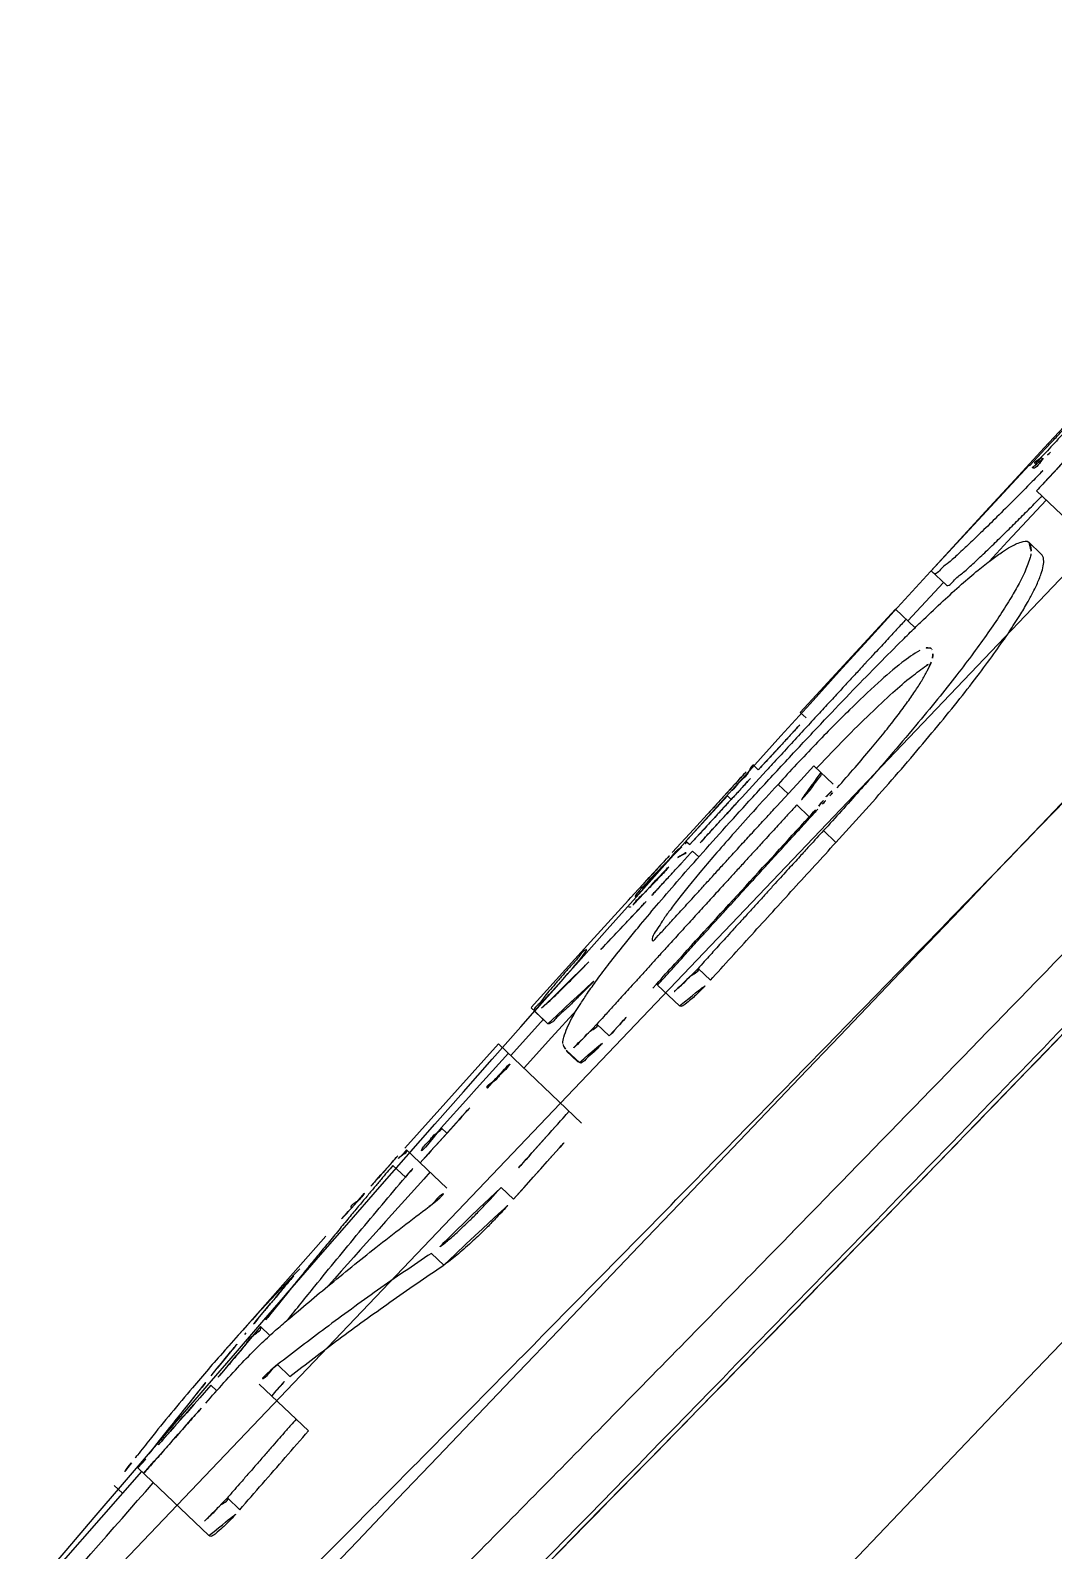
# Model space of a CAD drawing. Header units: millimetres. Extents: x 1145859089 to 1147511753, y -1047484727 to -1047247487.
# Drawn here: x 1146991936 to 1146991949.73, y -1047436506.86 to -1047436486.46 of the extents above; entities that cross this region are included whole.
import ezdxf
from ezdxf.xclip import XClip

# ---------------------------------------------------------------- set-up
doc = ezdxf.new("R2010")
doc.units = ezdxf.units.MM
doc.header["$LTSCALE"] = 100
doc.header["$MEASUREMENT"] = 0
doc.header["$XCLIPFRAME"] = 2
doc.layers.get('0').update_dxf_attribs({"linetype": 'CONTINUOUS'})
doc.layers.add('XREF', color=135, linetype='CONTINUOUS')
doc.layers.add('단지배치도$0$W240910', color=135, linetype='CONTINUOUS')

# ---------------------------------------------------------------- blocks, each defined once
blk = doc.blocks.new('단지배치도$0$zw$9902')
at = {"layer": '단지배치도$0$W240910', "linetype": 'ByBlock', "ltscale": 20}
for p, q in [((62174.21, -65162.678), (62288.069, -65043.262)), ((62210.245, -65122.933), (62210.339, -65122.833)), ((62210.362, -65122.913), (62210.336, -65122.889)), ((62210.18, -65122.99), (62208.861, -65124.409)), ((62210.18, -65122.99), (62210.187, -65122.996)), ((62210.187, -65122.996), (62210.245, -65122.933)), ((62210.017, -65123.879), (62210.408, -65123.46)), ((62211.106, -65124.126), (62210.277, -65123.335)), ((62209.889, -65124.017), (62210.017, -65123.879)), ((62209.64, -65124.284), (62209.889, -65124.017)), ((62210.341, -65124.185), (62210.173, -65124.025)), ((62210.341, -65124.185), (62210.339, -65124.183)), ((62209.062, -65124.6), (62208.861, -65124.409)), ((62209.027, -65124.568), (62208.55, -65125.083)), ((62208.384, -65124.924), (62207.106, -65126.309)), ((62208.384, -65124.924), (62208.646, -65125.174)), ((62208.866, -65125.457), (62208.852, -65125.447)), ((62207.185, -65126.384), (62207.106, -65126.309)), ((62206.648, -65127.095), (62206.326, -65127.446)), ((62206.469, -65127.01), (62206.543, -65127.081)), ((62207.112, -65127.217), (62207.288, -65127.026)), ((62207.288, -65127.026), (62207.548, -65127.274)), ((62207.323, -65127.06), (62207.345, -65127.037)), ((62206.792, -65127.566), (62207.112, -65127.217)), ((62206.942, -65127.403), (62206.808, -65127.275)), ((62206.128, -65127.428), (62205.74, -65127.852)), ((62206.128, -65127.428), (62206.18, -65127.477)), ((62207.06, -65127.551), (62207.226, -65127.71)), ((62205.718, -65127.831), (62205.856, -65127.679)), ((62205.388, -65128.191), (62205.623, -65127.934)), ((62205.74, -65127.852), (62205.572, -65128.036)), ((62205.623, -65127.934), (62205.718, -65127.831)), ((62207.418, -65127.896), (62207.585, -65128.054)), ((62205.635, -65128.199), (62205.514, -65128.331)), ((62205.572, -65128.036), (62205.623, -65128.084)), ((62205.623, -65128.084), (62205.66, -65128.043)), ((62205.66, -65128.171), (62205.635, -65128.199)), ((62205.66, -65128.171), (62205.744, -65128.25)), ((62204.799, -65128.831), (62204.832, -65128.795)), ((62204.832, -65128.795), (62204.937, -65128.681)), ((62204.799, -65128.831), (62204.291, -65129.39)), ((62204.795, -65128.836), (62204.796, -65128.835)), ((62204.796, -65128.835), (62204.799, -65128.831)), ((62204.291, -65129.39), (62203.496, -65130.269)), ((62211.904, -65129.305), (62209.865, -65131.414)), ((62205.734, -65129.746), (62205.9, -65129.904)), ((62205.128, -65130.008), (62205.175, -65129.955)), ((62205.483, -65130.248), (62205.189, -65129.968)), ((62203.662, -65130.428), (62203.222, -65130.915)), ((62203.493, -65130.272), (62203.548, -65130.325)), ((62203.546, -65130.327), (62203.712, -65130.485)), ((62203.719, -65130.488), (62203.552, -65130.329)), ((62203.769, -65130.672), (62204.102, -65130.306)), ((62204.377, -65130.493), (62204.543, -65130.652)), ((62203.055, -65130.756), (62201.797, -65132.156)), ((62203.055, -65130.756), (62204.171, -65131.82)), ((62203.4, -65131.079), (62203.769, -65130.672)), ((62203.97, -65130.854), (62204.116, -65130.993)), ((62203.975, -65130.849), (62204.142, -65131.008)), ((62203.19, -65130.884), (62202.762, -65131.357)), ((62202.656, -65131.475), (62202.286, -65131.884)), ((62202.762, -65131.357), (62202.656, -65131.475)), ((62209.865, -65131.414), (62208.678, -65132.639)), ((62202.286, -65131.884), (62202.362, -65131.957)), ((62202.362, -65132.694), (62201.822, -65132.18)), ((62201.64, -65132.388), (62201.806, -65132.547)), ((62203.257, -65132.842), (62203.09, -65132.684)), ((62208.678, -65132.639), (62207.519, -65133.832)), ((62206.939, -65133.348), (62207.004, -65133.281)), ((62200.74, -65133.34), (62200.369, -65133.758)), ((62202.155, -65133.569), (62202.321, -65133.728)), ((62200.369, -65133.758), (62199.377, -65134.878)), ((62207.519, -65133.832), (62206.387, -65134.995)), ((62199.826, -65134.448), (62199.919, -65134.335)), ((62199.652, -65134.658), (62199.671, -65134.635)), ((62199.861, -65134.552), (62199.986, -65134.672)), ((62199.198, -65135.213), (62199.282, -65135.11)), ((62200.09, -65135.062), (62200.256, -65135.22)), ((62206.387, -65134.995), (62205.282, -65136.127)), ((62199.197, -65135.339), (62199.049, -65135.507)), ((62199.274, -65135.412), (62199.197, -65135.339)), ((62199.845, -65135.322), (62200.506, -65135.952)), ((62199.049, -65135.507), (62198.973, -65135.592)), ((62205.282, -65136.127), (62204.203, -65137.231)), ((62198.323, -65136.329), (62198.217, -65136.448)), ((62198.263, -65136.494), (62197.183, -65137.731)), ((62198.217, -65136.448), (62198.238, -65136.421)), ((62199.17, -65137.357), (62198.217, -65136.448)), ((62197.899, -65136.682), (62198.008, -65136.786)), ((62199.418, -65136.85), (62199.584, -65137.009)), ((62204.203, -65137.231), (62203.149, -65138.307))]:
    blk.add_line(p, q, dxfattribs=at)
at = {"layer": '단지배치도$0$W240910'}
for centre, radius, start, end in [((56819.18, -60798.975), 5399.427, 202.101618, 356.712088), ((57394.291, -57699.4), 11431.377, 251.6277496, 321.4181311)]:
    blk.add_arc(centre, radius, start, end, dxfattribs=at)
at = {"layer": '단지배치도$0$W240910', "linetype": 'ByBlock', "ltscale": 20}
for centre, radius, start, end in [((41791.48, -45638.696), 28226.861, 316.1617116, 316.5676775), ((41450.437, -45313.524), 28703.079, 316.1634055, 316.5659905), ((62161.832, -65075.63), 67.863, 315.57792, 315.76608), ((62186.071, -65108.13), 28.842, 317.9938, 318.2868), ((62181.879, -65104.338), 34.494, 317.484, 317.7344), ((62184.026, -65106.29), 31.593, 317.7346, 317.9956), ((61242.701, -64192.326), 1347.322, 315.702068, 315.914507), ((62630.64, -65517.994), 576.4, 138.022595, 138.226057), ((62229.556, -65158.998), 38.584, 137.5607, 138.3186), ((62228.722, -65160.803), 39.157, 136.3505, 138.5409), ((62264.538, -65188.116), 84.071, 140.32992, 140.49525), ((62218.156, -65151.887), 25.329, 141.9474, 142.2483), ((62216.988, -65150.986), 23.854, 142.2425, 143.1555)]:
    blk.add_arc(centre, radius, start, end, dxfattribs=at)
at = {"layer": '단지배치도$0$W240910', "linetype": 'ByBlock', "ltscale": 20, "extrusion": (0, 0, -1)}
blk.add_ellipse((62567.39, -65452.708), major_axis=(-485.991, -11.578), ratio=1, start_param=0.708795, end_param=0.862005, dxfattribs=at)
at = {"layer": '단지배치도$0$W240910', "linetype": 'ByBlock', "ltscale": 20}
for points, knots in [([(62253.408, -65084.256), (62253.346, -65084.34), (62253.187, -65084.548), (62252.918, -65084.892), (62252.586, -65085.307), (62252.201, -65085.779), (62251.747, -65086.327), (62251.205, -65086.97), (62250.563, -65087.723), (62249.812, -65088.595), (62248.94, -65089.594), (62247.936, -65090.735), (62246.783, -65092.033), (62245.463, -65093.508), (62243.958, -65095.178), (62242.245, -65097.065), (62240.3, -65099.193), (62238.097, -65101.59), (62235.602, -65104.287), (62232.778, -65107.323), (62229.586, -65110.735), (62225.956, -65114.592), (62221.901, -65118.873), (62217.645, -65123.337), (62213.544, -65127.611), (62209.843, -65131.443), (62206.574, -65134.809), (62203.667, -65137.784), (62201.082, -65140.415), (62198.784, -65142.739), (62196.744, -65144.79), (62194.934, -65146.598), (62193.331, -65148.188), (62191.915, -65149.583), (62190.668, -65150.802), (62189.572, -65151.864), (62188.61, -65152.787), (62187.771, -65153.584), (62187.046, -65154.266), (62186.425, -65154.841), (62185.896, -65155.325), (62185.44, -65155.734), (62185.039, -65156.088), (62184.7, -65156.38), (62184.492, -65156.555), (62184.405, -65156.627)], [0, 0, 0, 0, 0.313904, 0.785938, 1.309904, 1.908722, 2.610799, 3.446041, 4.432154, 5.579577, 6.898803, 8.409937, 10.137933, 12.10808, 14.347045, 16.883775, 19.753734, 22.995188, 26.650958, 30.776923, 35.433042, 40.668896, 46.665278, 53.123251, 59.172395, 64.435061, 69.106362, 73.246956, 76.916151, 80.169465, 83.05019, 85.596842, 87.844859, 89.823381, 91.559072, 93.077294, 94.402921, 95.55651, 96.548523, 97.389382, 98.09617, 98.698881, 99.226154, 99.701164, 100.041093, 100.041093, 100.041093, 100.041093]), ([(62238.123, -65101.472), (62236.448, -65103.289), (62232.632, -65107.404), (62226.475, -65113.966), (62219.653, -65121.157), (62212.794, -65128.314), (62206.53, -65134.78), (62202.598, -65138.792), (62200.859, -65140.554)], [0, 0, 0, 0, 7.412838, 16.836515, 26.99373, 37.150656, 46.573573, 54.002163, 54.002163, 54.002163, 54.002163]), ([(62198.089, -65140.261), (62198.588, -65139.764), (62199.7, -65138.655), (62201.466, -65136.881), (62203.439, -65134.887), (62205.556, -65132.734), (62207.832, -65130.406), (62210.281, -65127.886), (62212.873, -65125.203), (62215.511, -65122.456), (62217.268, -65120.618), (62218.129, -65119.715)], [0, 0, 0, 0, 2.111795, 4.709599, 7.510723, 10.528744, 13.767017, 17.276494, 21.071442, 24.958315, 28.701306, 28.701306, 28.701306, 28.701306]), ([(62210.339, -65122.833), (62210.35, -65122.821), (62210.397, -65122.771), (62210.483, -65122.679), (62210.603, -65122.551), (62210.735, -65122.409), (62210.881, -65122.253), (62211.041, -65122.082), (62211.217, -65121.894), (62211.409, -65121.69), (62211.616, -65121.468), (62211.829, -65121.242), (62212.033, -65121.025), (62212.223, -65120.823), (62212.344, -65120.694), (62212.405, -65120.629)], [0, 0, 0, 0, 0.048569, 0.205838, 0.380419, 0.573688, 0.786968, 1.021443, 1.277808, 1.556595, 1.862797, 2.188414, 2.48939, 2.75604, 3.020717, 3.020717, 3.020717, 3.020717]), ([(62210.486, -65129.699), (62210.6, -65129.582), (62211.571, -65128.579), (62213.465, -65126.617), (62216.239, -65123.73), (62218.153, -65121.727), (62219.147, -65120.685)], [0, 0, 0, 0, 0.491064, 4.187909, 8.18136, 12.500928, 12.500928, 12.500928, 12.500928]), ([(62212.064, -65121.046), (62211.991, -65121.123), (62211.851, -65121.271), (62211.65, -65121.486), (62211.464, -65121.684), (62211.293, -65121.867), (62211.135, -65122.035), (62210.991, -65122.189), (62210.858, -65122.331), (62210.736, -65122.462), (62210.623, -65122.582), (62210.52, -65122.693), (62210.425, -65122.794), (62210.365, -65122.859), (62210.336, -65122.889)], [0, 0, 0, 0, 0.317885, 0.611258, 0.882437, 1.132587, 1.362725, 1.574, 1.767859, 1.946014, 2.110042, 2.261538, 2.400971, 2.526177, 2.526177, 2.526177, 2.526177]), ([(62210.277, -65123.335), (62210.304, -65123.305), (62210.359, -65123.246), (62210.444, -65123.155), (62210.534, -65123.059), (62210.63, -65122.956), (62210.734, -65122.844), (62210.847, -65122.724), (62210.963, -65122.6), (62211.081, -65122.474), (62211.158, -65122.392), (62211.196, -65122.351)], [0, 0, 0, 0, 0.121684, 0.24237, 0.373099, 0.514269, 0.666738, 0.831439, 1.008717, 1.177311, 1.346636, 1.346636, 1.346636, 1.346636]), ([(62210.217, -65123.025), (62210.256, -65123.062), (62210.338, -65122.919), (62210.399, -65122.876), (62210.426, -65122.853)], [0, 0, 0, 0, 0.162274, 0.2711901, 0.2711901, 0.2711901, 0.2711901]), ([(62210.336, -65122.889), (62210.31, -65122.917), (62210.231, -65122.948), (62210.26, -65122.974), (62210.26, -65122.974)], [0, 0, 0, 0, 0.1140331, 0.115711, 0.115711, 0.115711, 0.115711]), ([(62210.3, -65123.13), (62210.273, -65123.157), (62210.164, -65123.268), (62209.98, -65123.454), (62209.756, -65123.677), (62209.556, -65123.872), (62209.383, -65124.04), (62209.235, -65124.175), (62209.108, -65124.296), (62209.009, -65124.359), (62208.924, -65124.47), (62208.895, -65124.442)], [0, 0, 0, 0, 0.114677, 0.464455, 0.786355, 1.064082, 1.30296, 1.505988, 1.67376, 1.804033, 1.925718, 1.925718, 1.925718, 1.925718]), ([(62209.062, -65124.6), (62209.094, -65124.631), (62209.19, -65124.503), (62209.304, -65124.43), (62209.449, -65124.29), (62209.603, -65124.147), (62209.765, -65123.99), (62209.928, -65123.83), (62210.089, -65123.67), (62210.23, -65123.529), (62210.316, -65123.441), (62210.351, -65123.406)], [0, 0, 0, 0, 0.133961, 0.29124, 0.487966, 0.706352, 0.933197, 1.162899, 1.391463, 1.613227, 1.761437, 1.761437, 1.761437, 1.761437]), ([(62208.646, -65125.173), (62208.684, -65125.136), (62208.809, -65125.015), (62209.016, -65124.82), (62209.259, -65124.599), (62209.476, -65124.413), (62209.66, -65124.267), (62209.806, -65124.163), (62209.938, -65124.08), (62210.044, -65124.028), (62210.148, -65124.001), (62210.173, -65124.025)], [0, 0, 0, 0, 0.160374, 0.52192, 0.854318, 1.145515, 1.379736, 1.557195, 1.684754, 1.839827, 1.941845, 1.941845, 1.941845, 1.941845]), ([(62210.174, -65124.025), (62210.201, -65124.052), (62210.211, -65124.115), (62210.205, -65124.168), (62210.202, -65124.184)], [0, 0, 0, 0, 0.1157622, 0.1640916, 0.1640916, 0.1640916, 0.1640916]), ([(62210.202, -65124.184), (62210.198, -65124.205), (62210.174, -65124.291), (62210.122, -65124.424), (62210.035, -65124.596), (62209.929, -65124.783), (62209.789, -65125.004), (62209.62, -65125.252), (62209.424, -65125.523), (62209.199, -65125.819), (62208.939, -65126.145), (62208.639, -65126.51), (62208.289, -65126.921), (62207.878, -65127.389), (62207.579, -65127.72), (62207.418, -65127.896)], [0, 0, 0, 0, 0.064316, 0.266952, 0.426152, 0.642908, 0.911158, 1.211463, 1.543762, 1.913293, 2.326934, 2.794562, 3.329307, 3.948056, 4.664266, 4.664266, 4.664266, 4.664266]), ([(62207.585, -65128.054), (62207.704, -65127.924), (62207.942, -65127.662), (62208.291, -65127.268), (62208.628, -65126.878), (62208.947, -65126.498), (62209.24, -65126.137), (62209.5, -65125.803), (62209.721, -65125.503), (62209.902, -65125.244), (62210.043, -65125.026), (62210.148, -65124.851), (62210.223, -65124.713), (62210.287, -65124.583), (62210.337, -65124.462), (62210.376, -65124.33), (62210.379, -65124.222), (62210.341, -65124.185)], [0, 0, 0, 0, 0.531718, 1.060925, 1.578259, 2.078638, 2.548869, 2.974607, 3.347306, 3.664835, 3.923695, 4.124948, 4.278264, 4.395819, 4.559122, 4.663988, 4.824698, 4.824698, 4.824698, 4.824698]), ([(62208.527, -65125.06), (62208.506, -65125.083), (62208.441, -65125.152), (62208.351, -65125.25), (62208.255, -65125.354), (62208.17, -65125.445), (62208.078, -65125.545), (62207.976, -65125.655), (62207.864, -65125.776), (62207.741, -65125.909), (62207.606, -65126.055), (62207.459, -65126.215), (62207.298, -65126.389), (62207.123, -65126.579), (62206.942, -65126.776), (62206.781, -65126.95), (62206.684, -65127.056), (62206.648, -65127.095)], [0, 0, 0, 0, 0.09257, 0.284925, 0.396844, 0.520387, 0.656345, 0.805916, 0.970385, 1.15105, 1.349206, 1.56616, 1.803249, 2.06098, 2.338983, 2.608326, 2.770202, 2.770202, 2.770202, 2.770202]), ([(62206.573, -65127.332), (62206.721, -65127.172), (62207.006, -65126.864), (62207.42, -65126.423), (62207.803, -65126.022), (62208.151, -65125.665), (62208.428, -65125.387), (62208.589, -65125.228), (62208.646, -65125.173)], [0, 0, 0, 0, 0.652659, 1.259829, 1.815809, 2.313465, 2.756668, 2.992748, 2.992748, 2.992748, 2.992748]), ([(62208.709, -65125.479), (62208.625, -65125.527), (62208.431, -65125.664), (62208.122, -65125.935), (62207.736, -65126.302), (62207.289, -65126.757), (62206.973, -65127.094), (62206.808, -65127.275)], [0, 0, 0, 0, 0.289498, 0.70753, 1.235682, 1.885834, 2.620762, 2.620762, 2.620762, 2.620762]), ([(62208.88, -65125.584), (62208.882, -65125.574), (62208.888, -65125.537), (62208.888, -65125.495), (62208.875, -65125.47)], [0, 0, 0, 0, 0.0299949, 0.1143319, 0.1143319, 0.1143319, 0.1143319]), ([(62207.345, -65127.037), (62207.464, -65126.911), (62207.694, -65126.672), (62208.028, -65126.34), (62208.327, -65126.061), (62208.575, -65125.841), (62208.734, -65125.73), (62208.8, -65125.682)], [0, 0, 0, 0, 0.517602, 0.99638, 1.411486, 1.74572, 1.991019, 1.991019, 1.991019, 1.991019]), ([(62207.601, -65127.321), (62207.682, -65127.231), (62207.834, -65127.058), (62208.044, -65126.812), (62208.225, -65126.591), (62208.381, -65126.394), (62208.514, -65126.217), (62208.628, -65126.055), (62208.723, -65125.908), (62208.786, -65125.801), (62208.815, -65125.741), (62208.822, -65125.727)], [0, 0, 0, 0, 0.364213, 0.689253, 0.97183, 1.22064, 1.441321, 1.638721, 1.812939, 1.966001, 2.012307, 2.012307, 2.012307, 2.012307]), ([(62208.822, -65125.727), (62208.834, -65125.702), (62208.855, -65125.655), (62208.874, -65125.607), (62208.88, -65125.584)], [0, 0, 0, 0, 0.0838812, 0.154969, 0.154969, 0.154969, 0.154969]), ([(62206.543, -65127.081), (62206.547, -65127.077), (62206.6, -65127.019), (62206.701, -65126.91), (62206.84, -65126.759), (62206.967, -65126.621), (62207.08, -65126.498), (62207.151, -65126.421), (62207.185, -65126.384)], [0, 0, 0, 0, 0.0164638, 0.2349258, 0.4462524, 0.632294, 0.7965788, 0.9475094, 0.9475094, 0.9475094, 0.9475094]), ([(62205.66, -65128.043), (62205.688, -65128.013), (62205.74, -65127.957), (62205.817, -65127.872), (62205.896, -65127.786), (62205.983, -65127.691), (62206.078, -65127.587), (62206.183, -65127.473), (62206.298, -65127.348), (62206.419, -65127.217), (62206.502, -65127.126), (62206.543, -65127.081)], [0, 0, 0, 0, 0.124062, 0.229, 0.345051, 0.473103, 0.614064, 0.768782, 0.938013, 1.12212, 1.306123, 1.306123, 1.306123, 1.306123]), ([(62205.856, -65127.679), (62205.884, -65127.649), (62205.943, -65127.585), (62206.036, -65127.483), (62206.139, -65127.37), (62206.25, -65127.25), (62206.361, -65127.128), (62206.435, -65127.048), (62206.469, -65127.01)], [0, 0, 0, 0, 0.1228165, 0.2610981, 0.4139436, 0.5811987, 0.7530325, 0.9072853, 0.9072853, 0.9072853, 0.9072853]), ([(62206.483, -65127.024), (62206.458, -65127), (62206.415, -65127.143), (62206.318, -65127.205), (62206.223, -65127.327), (62206.155, -65127.399), (62206.128, -65127.428)], [0, 0, 0, 0, 0.1051482, 0.2363085, 0.4200356, 0.5380262, 0.5380262, 0.5380262, 0.5380262]), ([(62207.382, -65127.116), (62207.408, -65127.14), (62207.318, -65127.23), (62207.257, -65127.332), (62207.153, -65127.447), (62207.087, -65127.522), (62207.06, -65127.551)], [0, 0, 0, 0, 0.1074037, 0.2402891, 0.4259997, 0.5452762, 0.5452762, 0.5452762, 0.5452762]), ([(62204.886, -65129.25), (62204.911, -65129.219), (62205.018, -65129.09), (62205.217, -65128.854), (62205.496, -65128.531), (62205.812, -65128.172), (62206.174, -65127.768), (62206.434, -65127.484), (62206.573, -65127.332)], [0, 0, 0, 0, 0.11998, 0.502888, 0.925706, 1.399127, 1.936939, 2.554646, 2.554646, 2.554646, 2.554646]), ([(62206.808, -65127.275), (62206.697, -65127.395), (62206.491, -65127.621), (62206.207, -65127.938), (62205.969, -65128.211), (62205.769, -65128.445), (62205.603, -65128.647), (62205.463, -65128.822), (62205.351, -65128.972), (62205.256, -65129.102), (62205.193, -65129.221), (62205.088, -65129.339), (62205.132, -65129.381)], [0, 0, 0, 0, 0.491317, 0.91604, 1.276279, 1.580153, 1.838706, 2.06023, 2.249938, 2.407584, 2.524727, 2.705125, 2.705125, 2.705125, 2.705125]), ([(62207.451, -65127.444), (62207.458, -65127.436), (62207.497, -65127.389), (62207.588, -65127.312), (62207.548, -65127.274)], [0, 0, 0, 0, 0.0332768, 0.1963161, 0.1963161, 0.1963161, 0.1963161]), ([(62207.06, -65127.551), (62207.024, -65127.59), (62206.946, -65127.676), (62206.842, -65127.788), (62206.748, -65127.891), (62206.667, -65127.979), (62206.579, -65128.076), (62206.481, -65128.183), (62206.374, -65128.3), (62206.257, -65128.428), (62206.129, -65128.568), (62205.989, -65128.721), (62205.837, -65128.887), (62205.675, -65129.065), (62205.513, -65129.243), (62205.36, -65129.41), (62205.224, -65129.56), (62205.103, -65129.693), (62204.995, -65129.812), (62204.897, -65129.92), (62204.808, -65130.017), (62204.728, -65130.106), (62204.655, -65130.186), (62204.57, -65130.28), (62204.478, -65130.382), (62204.408, -65130.459), (62204.377, -65130.493)], [0, 0, 0, 0, 0.159223, 0.348403, 0.457191, 0.576689, 0.707909, 0.851951, 1.009958, 1.183067, 1.37247, 1.579364, 1.804517, 2.049318, 2.300303, 2.527561, 2.728171, 2.907024, 3.067513, 3.212246, 3.343308, 3.462416, 3.57092, 3.669859, 3.842179, 3.981653, 3.981653, 3.981653, 3.981653]), ([(62205.132, -65129.381), (62205.162, -65129.347), (62205.229, -65129.273), (62205.318, -65129.176), (62205.399, -65129.088), (62205.469, -65129.011), (62205.545, -65128.928), (62205.629, -65128.836), (62205.72, -65128.736), (62205.821, -65128.626), (62205.93, -65128.506), (62206.049, -65128.376), (62206.178, -65128.235), (62206.317, -65128.083), (62206.459, -65127.929), (62206.594, -65127.782), (62206.704, -65127.662), (62206.768, -65127.592), (62206.792, -65127.566)], [0, 0, 0, 0, 0.136306, 0.299822, 0.39384, 0.496971, 0.610039, 0.733922, 0.869526, 1.017746, 1.179525, 1.355731, 1.54689, 1.753922, 1.972955, 2.175272, 2.352806, 2.460302, 2.460302, 2.460302, 2.460302]), ([(62206.326, -65127.446), (62206.287, -65127.487), (62206.215, -65127.566), (62206.111, -65127.68), (62206.017, -65127.782), (62205.931, -65127.875), (62205.854, -65127.96), (62205.764, -65128.057), (62205.701, -65128.127), (62205.66, -65128.171)], [0, 0, 0, 0, 0.1694405, 0.3224437, 0.4611328, 0.5870874, 0.7012317, 0.8053277, 0.9843091, 0.9843091, 0.9843091, 0.9843091]), ([(62207.226, -65127.71), (62207.249, -65127.686), (62207.291, -65127.639), (62207.333, -65127.592), (62207.353, -65127.57)], [0, 0, 0, 0, 0.0995669, 0.1885679, 0.1885679, 0.1885679, 0.1885679]), ([(62207.353, -65127.57), (62207.369, -65127.551), (62207.404, -65127.51), (62207.434, -65127.466), (62207.451, -65127.444)], [0, 0, 0, 0, 0.0769193, 0.1598113, 0.1598113, 0.1598113, 0.1598113]), ([(62205.175, -65129.955), (62205.258, -65129.865), (62205.638, -65129.447), (62206.321, -65128.698), (62206.923, -65128.041), (62207.226, -65127.71)], [0, 0, 0, 0, 0.367192, 1.69441, 3.041161, 3.041161, 3.041161, 3.041161]), ([(62205.189, -65129.968), (62205.219, -65129.936), (62205.284, -65129.864), (62205.392, -65129.745), (62205.496, -65129.63), (62205.591, -65129.526), (62205.673, -65129.435), (62205.763, -65129.337), (62205.862, -65129.228), (62205.969, -65129.11), (62206.087, -65128.982), (62206.214, -65128.842), (62206.351, -65128.692), (62206.491, -65128.539), (62206.623, -65128.393), (62206.743, -65128.263), (62206.849, -65128.147), (62206.944, -65128.043), (62207.03, -65127.95), (62207.107, -65127.865), (62207.198, -65127.766), (62207.263, -65127.695), (62207.305, -65127.649)], [0, 0, 0, 0, 0.130976, 0.290577, 0.483559, 0.594433, 0.716053, 0.849339, 0.995207, 1.154615, 1.328467, 1.517311, 1.722609, 1.938275, 2.137817, 2.313509, 2.469776, 2.609625, 2.735485, 2.849433, 2.953379, 3.138743, 3.138743, 3.138743, 3.138743]), ([(62207.418, -65127.896), (62207.389, -65127.928), (62207.324, -65127.998), (62207.218, -65128.114), (62207.118, -65128.225), (62207.025, -65128.326), (62206.946, -65128.412), (62206.86, -65128.506), (62206.766, -65128.609), (62206.664, -65128.721), (62206.554, -65128.843), (62206.438, -65128.97), (62206.325, -65129.094), (62206.22, -65129.209), (62206.128, -65129.311), (62206.045, -65129.403), (62205.97, -65129.485), (62205.868, -65129.598), (62205.789, -65129.684), (62205.734, -65129.746)], [0, 0, 0, 0, 0.130888, 0.285708, 0.472177, 0.578974, 0.6958, 0.823386, 0.962482, 1.113788, 1.277588, 1.454761, 1.628886, 1.783432, 1.920458, 2.042931, 2.153039, 2.252563, 2.501916, 2.501916, 2.501916, 2.501916]), ([(62205.516, -65128.113), (62205.504, -65128.121), (62205.444, -65128.156), (62205.387, -65128.243), (62205.304, -65128.33), (62205.235, -65128.408), (62205.161, -65128.49), (62205.084, -65128.578), (62205.002, -65128.667), (62204.93, -65128.774), (62204.756, -65128.872), (62204.807, -65128.921)], [0, 0, 0, 0, 0.042941, 0.207977, 0.302333, 0.405232, 0.516763, 0.636074, 0.758359, 0.865201, 1.076875, 1.076875, 1.076875, 1.076875]), ([(62204.937, -65128.681), (62204.963, -65128.652), (62205.02, -65128.591), (62205.105, -65128.499), (62205.189, -65128.407), (62205.268, -65128.321), (62205.333, -65128.25), (62205.373, -65128.207), (62205.388, -65128.191)], [0, 0, 0, 0, 0.1183641, 0.250549, 0.3758378, 0.4924624, 0.5997051, 0.6661948, 0.6661948, 0.6661948, 0.6661948]), ([(62205.9, -65129.904), (62206.085, -65129.7), (62206.457, -65129.291), (62207.018, -65128.674), (62207.395, -65128.262), (62207.585, -65128.054)], [0, 0, 0, 0, 0.825471, 1.659443, 2.501916, 2.501916, 2.501916, 2.501916]), ([(62204.86, -65128.897), (62204.87, -65128.883), (62204.908, -65128.822), (62204.998, -65128.752), (62205.096, -65128.646), (62205.199, -65128.538), (62205.327, -65128.411), (62205.404, -65128.3), (62205.462, -65128.258)], [0, 0, 0, 0, 0.0498354, 0.2173813, 0.3357001, 0.4834296, 0.6640896, 0.8788445, 0.8788445, 0.8788445, 0.8788445]), ([(62205.514, -65128.331), (62205.503, -65128.343), (62205.457, -65128.393), (62205.372, -65128.485), (62205.255, -65128.611), (62205.143, -65128.733), (62205.069, -65128.812), (62205.038, -65128.846)], [0, 0, 0, 0, 0.0479318, 0.2032846, 0.3751298, 0.5643994, 0.7008726, 0.7008726, 0.7008726, 0.7008726]), ([(62205.038, -65128.846), (62205.021, -65128.863), (62204.953, -65128.936), (62204.827, -65129.071), (62204.654, -65129.255), (62204.466, -65129.452), (62204.336, -65129.588), (62204.27, -65129.656)], [0, 0, 0, 0, 0.071682, 0.300934, 0.552914, 0.830897, 1.116566, 1.116566, 1.116566, 1.116566]), ([(62203.54, -65130.323), (62203.519, -65130.288), (62203.607, -65130.223), (62203.659, -65130.137), (62203.737, -65130.048), (62203.82, -65129.949), (62203.913, -65129.842), (62204.008, -65129.73), (62204.12, -65129.617), (62204.177, -65129.509), (62204.337, -65129.434), (62204.304, -65129.402)], [0, 0, 0, 0, 0.120911, 0.21738, 0.334054, 0.465085, 0.606811, 0.757509, 0.911832, 1.060653, 1.198865, 1.198865, 1.198865, 1.198865]), ([(62203.919, -65130.751), (62203.917, -65130.723), (62203.937, -65130.651), (62203.976, -65130.538), (62204.033, -65130.426), (62204.095, -65130.317), (62204.165, -65130.206), (62204.259, -65130.064), (62204.387, -65129.885), (62204.55, -65129.668), (62204.722, -65129.451), (62204.837, -65129.309), (62204.886, -65129.25)], [0, 0, 0, 0, 0.086386, 0.216828, 0.361871, 0.462922, 0.591295, 0.756484, 0.972265, 1.251356, 1.572116, 1.801551, 1.801551, 1.801551, 1.801551]), ([(62204.27, -65129.656), (62204.211, -65129.716), (62204.104, -65129.826), (62203.956, -65129.975), (62203.833, -65130.094), (62203.732, -65130.193), (62203.643, -65130.262), (62203.589, -65130.331), (62203.552, -65130.329)], [0, 0, 0, 0, 0.2517625, 0.4596083, 0.6303612, 0.7685026, 0.8754688, 0.9856686, 0.9856686, 0.9856686, 0.9856686]), ([(62203.719, -65130.488), (62203.768, -65130.491), (62203.831, -65130.401), (62203.934, -65130.319), (62204.042, -65130.212), (62204.17, -65130.087), (62204.309, -65129.946), (62204.405, -65129.847), (62204.453, -65129.798)], [0, 0, 0, 0, 0.148752, 0.26347, 0.414296, 0.596625, 0.803175, 1.009353, 1.009353, 1.009353, 1.009353]), ([(62205.734, -65129.746), (62205.765, -65129.776), (62205.625, -65129.836), (62205.561, -65129.935), (62205.459, -65130.007), (62205.351, -65130.122), (62205.317, -65130.09)], [0, 0, 0, 0, 0.1304269, 0.2430139, 0.4044271, 0.5464227, 0.5464227, 0.5464227, 0.5464227]), ([(62205.483, -65130.248), (62205.509, -65130.273), (62205.586, -65130.204), (62205.654, -65130.153), (62205.731, -65130.079), (62205.812, -65129.998), (62205.871, -65129.937), (62205.9, -65129.904)], [0, 0, 0, 0, 0.1072223, 0.2000916, 0.2932717, 0.416757, 0.5475384, 0.5475384, 0.5475384, 0.5475384]), ([(62204.377, -65130.493), (62204.408, -65130.523), (62204.269, -65130.583), (62204.206, -65130.684), (62204.106, -65130.751), (62204.008, -65130.881), (62203.975, -65130.849)], [0, 0, 0, 0, 0.1292709, 0.2415057, 0.4024189, 0.5399831, 0.5399831, 0.5399831, 0.5399831]), ([(62204.142, -65131.008), (62204.166, -65131.031), (62204.251, -65130.936), (62204.332, -65130.875), (62204.438, -65130.764), (62204.505, -65130.693), (62204.543, -65130.652)], [0, 0, 0, 0, 0.1023765, 0.2416413, 0.3719002, 0.5406583, 0.5406583, 0.5406583, 0.5406583]), ([(62203.955, -65130.829), (62203.941, -65130.812), (62203.924, -65130.787), (62203.919, -65130.758), (62203.919, -65130.751)], [0, 0, 0, 0, 0.06616309, 0.08652459, 0.08652459, 0.08652459, 0.08652459]), ([(62202.907, -65131.354), (62202.876, -65131.325), (62203.013, -65131.265), (62203.073, -65131.162), (62203.174, -65131.098), (62203.26, -65130.951), (62203.293, -65130.983)], [0, 0, 0, 0, 0.1270704, 0.2394803, 0.4021652, 0.5373283, 0.5373283, 0.5373283, 0.5373283]), ([(62202.005, -65132.354), (62202.104, -65132.245), (62202.302, -65132.024), (62202.603, -65131.691), (62202.805, -65131.467), (62202.907, -65131.354)], [0, 0, 0, 0, 0.44224, 0.89104, 1.346421, 1.346421, 1.346421, 1.346421]), ([(62204.005, -65131.662), (62203.902, -65131.777), (62203.697, -65132.005), (62203.392, -65132.346), (62203.19, -65132.571), (62203.09, -65132.684)], [0, 0, 0, 0, 0.463664, 0.920794, 1.371404, 1.371404, 1.371404, 1.371404]), ([(62203.257, -65132.842), (62203.358, -65132.729), (62203.56, -65132.503), (62203.865, -65132.162), (62204.069, -65131.935), (62204.171, -65131.82)], [0, 0, 0, 0, 0.453889, 0.911024, 1.371404, 1.371404, 1.371404, 1.371404]), ([(62202.286, -65131.884), (62202.31, -65131.907), (62202.192, -65131.961), (62202.147, -65132.047), (62202.039, -65132.124), (62201.957, -65132.308), (62201.909, -65132.262)], [0, 0, 0, 0, 0.1006087, 0.2115507, 0.3346036, 0.5347531, 0.5347531, 0.5347531, 0.5347531]), ([(62201.343, -65132.669), (62201.364, -65132.645), (62201.411, -65132.592), (62201.488, -65132.504), (62201.581, -65132.399), (62201.686, -65132.281), (62201.76, -65132.198), (62201.797, -65132.156)], [0, 0, 0, 0, 0.0958657, 0.2122719, 0.3511832, 0.5159947, 0.6848191, 0.6848191, 0.6848191, 0.6848191]), ([(62201.822, -65132.18), (62201.848, -65132.204), (62201.698, -65132.277), (62201.677, -65132.345), (62201.64, -65132.388)], [0, 0, 0, 0, 0.1061104, 0.2766588, 0.2766588, 0.2766588, 0.2766588]), ([(62201.64, -65132.388), (62201.614, -65132.418), (62201.561, -65132.481), (62201.477, -65132.58), (62201.386, -65132.688), (62201.284, -65132.81), (62201.17, -65132.946), (62201.045, -65133.096), (62200.91, -65133.259), (62200.773, -65133.425), (62200.644, -65133.582), (62200.529, -65133.722), (62200.428, -65133.847), (62200.346, -65133.947), (62200.298, -65134.007), (62200.28, -65134.03)], [0, 0, 0, 0, 0.120015, 0.246004, 0.388164, 0.546429, 0.722566, 0.917695, 1.133518, 1.35961, 1.563339, 1.742379, 1.901836, 2.044735, 2.132037, 2.132037, 2.132037, 2.132037]), ([(62201.806, -65132.547), (62201.828, -65132.52), (62201.889, -65132.451), (62201.95, -65132.382), (62201.989, -65132.339)], [0, 0, 0, 0, 0.1029382, 0.2766589, 0.2766589, 0.2766589, 0.2766589]), ([(62200.223, -65134.466), (62200.346, -65134.313), (62200.664, -65133.918), (62201.191, -65133.277), (62201.598, -65132.792), (62201.806, -65132.547)], [0, 0, 0, 0, 0.588035, 1.521854, 2.487868, 2.487868, 2.487868, 2.487868]), ([(62201.082, -65132.961), (62201.051, -65132.932), (62201.182, -65132.873), (62201.239, -65132.776), (62201.307, -65132.71), (62201.343, -65132.669)], [0, 0, 0, 0, 0.1281578, 0.2266955, 0.3920366, 0.3920366, 0.3920366, 0.3920366]), ([(62202.127, -65132.94), (62202.153, -65132.922), (62202.205, -65132.873), (62202.254, -65132.793), (62202.395, -65132.726), (62202.362, -65132.694)], [0, 0, 0, 0, 0.0928959, 0.2012096, 0.3398219, 0.3398219, 0.3398219, 0.3398219]), ([(62203.09, -65132.684), (62203.046, -65132.733), (62202.956, -65132.832), (62202.825, -65132.971), (62202.704, -65133.094), (62202.597, -65133.197), (62202.504, -65133.283), (62202.404, -65133.372), (62202.291, -65133.469), (62202.2, -65133.536), (62202.155, -65133.569)], [0, 0, 0, 0, 0.200191, 0.400364, 0.572209, 0.718497, 0.844669, 0.952611, 1.121105, 1.290929, 1.290929, 1.290929, 1.290929]), ([(62202.321, -65133.728), (62202.349, -65133.708), (62202.409, -65133.665), (62202.498, -65133.593), (62202.593, -65133.512), (62202.687, -65133.427), (62202.787, -65133.334), (62202.896, -65133.227), (62202.999, -65133.121), (62203.093, -65133.021), (62203.173, -65132.935), (62203.228, -65132.874), (62203.257, -65132.842)], [0, 0, 0, 0, 0.10518, 0.220346, 0.343282, 0.479812, 0.600679, 0.751551, 0.93745, 1.045088, 1.162999, 1.290957, 1.290957, 1.290957, 1.290957]), ([(62200.185, -65134.498), (62200.377, -65134.333), (62200.782, -65133.993), (62201.428, -65133.472), (62201.886, -65133.12), (62202.127, -65132.94)], [0, 0, 0, 0, 0.7577, 1.586758, 2.490156, 2.490156, 2.490156, 2.490156]), ([(62198.721, -65141.675), (62198.728, -65141.669), (62199.292, -65141.104), (62200.457, -65139.935), (62202.257, -65138.118), (62204.191, -65136.155), (62205.766, -65134.548), (62206.697, -65133.595), (62206.939, -65133.348)], [0, 0, 0, 0, 0.027123, 2.395799, 4.949845, 7.70089, 10.662526, 11.69911, 11.69911, 11.69911, 11.69911]), ([(62202.155, -65133.569), (62201.912, -65133.731), (62201.434, -65134.059), (62200.747, -65134.558), (62200.303, -65134.896), (62200.09, -65135.062)], [0, 0, 0, 0, 0.874218, 1.738909, 2.547842, 2.547842, 2.547842, 2.547842]), ([(62199.919, -65134.335), (62199.933, -65134.318), (62199.989, -65134.251), (62200.081, -65134.142), (62200.19, -65134.011), (62200.292, -65133.89), (62200.357, -65133.813), (62200.389, -65133.775)], [0, 0, 0, 0, 0.0686815, 0.2596175, 0.4294879, 0.5815495, 0.7314282, 0.7314282, 0.7314282, 0.7314282]), ([(62200.256, -65135.22), (62200.473, -65135.052), (62200.916, -65134.714), (62201.604, -65134.216), (62202.078, -65133.89), (62202.321, -65133.728)], [0, 0, 0, 0, 0.822861, 1.671834, 2.547837, 2.547837, 2.547837, 2.547837]), ([(62200.28, -65134.03), (62200.271, -65134.04), (62200.238, -65134.081), (62200.183, -65134.15), (62200.116, -65134.232), (62200.04, -65134.328), (62199.955, -65134.433), (62199.891, -65134.514), (62199.861, -65134.552)], [0, 0, 0, 0, 0.0415059, 0.1580545, 0.2637669, 0.3596446, 0.5249529, 0.6694168, 0.6694168, 0.6694168, 0.6694168]), ([(62199.128, -65135.577), (62199.209, -65135.485), (62199.37, -65135.304), (62199.605, -65135.047), (62199.823, -65134.824), (62200.013, -65134.645), (62200.131, -65134.543), (62200.185, -65134.498)], [0, 0, 0, 0, 0.367445, 0.729231, 1.044799, 1.30146, 1.512591, 1.512591, 1.512591, 1.512591]), ([(62199.861, -65134.552), (62199.897, -65134.586), (62199.726, -65134.678), (62199.666, -65134.805), (62199.538, -65134.942), (62199.426, -65135.078), (62199.311, -65135.21), (62199.235, -65135.297), (62199.197, -65135.339)], [0, 0, 0, 0, 0.150302, 0.323763, 0.50587, 0.683883, 0.857863, 1.029958, 1.029958, 1.029958, 1.029958]), ([(62199.282, -65135.11), (62199.311, -65135.074), (62199.388, -65134.979), (62199.512, -65134.828), (62199.606, -65134.714), (62199.652, -65134.658)], [0, 0, 0, 0, 0.1403082, 0.366708, 0.5847906, 0.5847906, 0.5847906, 0.5847906]), ([(62199.377, -65134.878), (62199.233, -65135.041), (62198.895, -65135.431), (62198.509, -65135.898), (62198.267, -65136.203), (62198.211, -65136.275)], [0, 0, 0, 0, 0.653374, 1.545792, 1.819834, 1.819834, 1.819834, 1.819834]), ([(62200.09, -65135.062), (62200.056, -65135.086), (62199.998, -65135.144), (62199.946, -65135.23), (62199.814, -65135.293), (62199.845, -65135.322)], [0, 0, 0, 0, 0.1240984, 0.2289772, 0.3578637, 0.3578637, 0.3578637, 0.3578637]), ([(62198.366, -65136.257), (62198.4, -65136.215), (62198.452, -65136.149), (62198.525, -65136.055), (62198.588, -65135.975), (62198.658, -65135.887), (62198.734, -65135.791), (62198.818, -65135.686), (62198.911, -65135.57), (62199.012, -65135.444), (62199.108, -65135.324), (62199.172, -65135.246), (62199.198, -65135.213)], [0, 0, 0, 0, 0.161109, 0.253768, 0.355539, 0.467294, 0.589958, 0.72448, 0.871812, 1.032962, 1.20885, 1.334548, 1.334548, 1.334548, 1.334548]), ([(62200.012, -65135.481), (62200.037, -65135.451), (62200.088, -65135.392), (62200.169, -65135.305), (62200.223, -65135.245), (62200.256, -65135.22)], [0, 0, 0, 0, 0.1175553, 0.2332589, 0.3578632, 0.3578632, 0.3578632, 0.3578632]), ([(62198.294, -65136.521), (62198.334, -65136.475), (62198.397, -65136.404), (62198.484, -65136.305), (62198.558, -65136.222), (62198.637, -65136.132), (62198.723, -65136.035), (62198.813, -65135.933), (62198.902, -65135.832), (62198.984, -65135.739), (62199.059, -65135.655), (62199.105, -65135.602), (62199.128, -65135.577)], [0, 0, 0, 0, 0.183418, 0.285789, 0.39617, 0.515547, 0.644722, 0.784431, 0.924125, 1.048499, 1.158505, 1.259593, 1.259593, 1.259593, 1.259593]), ([(62198.973, -65135.592), (62198.936, -65135.634), (62198.791, -65135.799), (62198.574, -65136.044), (62198.394, -65136.248), (62198.323, -65136.329)], [0, 0, 0, 0, 0.1669202, 0.6601152, 0.9827316, 0.9827316, 0.9827316, 0.9827316]), ([(62200.34, -65135.794), (62200.316, -65135.821), (62200.261, -65135.884), (62200.18, -65135.976), (62200.092, -65136.077), (62200, -65136.182), (62199.913, -65136.282), (62199.835, -65136.371), (62199.772, -65136.444), (62199.693, -65136.534), (62199.608, -65136.631), (62199.512, -65136.742), (62199.45, -65136.812), (62199.418, -65136.85)], [0, 0, 0, 0, 0.108553, 0.250958, 0.368671, 0.508049, 0.672143, 0.764307, 0.86406, 0.961506, 1.123082, 1.251957, 1.402283, 1.402283, 1.402283, 1.402283]), ([(62199.584, -65137.009), (62199.685, -65136.893), (62199.889, -65136.659), (62200.196, -65136.307), (62200.402, -65136.071), (62200.506, -65135.952)], [0, 0, 0, 0, 0.462578, 0.930007, 1.402287, 1.402287, 1.402287, 1.402287]), ([(62186.688, -65150.787), (62187.423, -65149.798), (62189.105, -65147.634), (62192.984, -65142.892), (62196.184, -65139.188), (62198.423, -65136.648)], [0, 0, 0, 0, 3.696381, 8.220258, 18.378708, 18.378708, 18.378708, 18.378708]), ([(62199.418, -65136.85), (62199.447, -65136.878), (62199.317, -65136.938), (62199.256, -65137.034), (62199.154, -65137.111), (62199.042, -65137.234), (62199.003, -65137.198)], [0, 0, 0, 0, 0.1226511, 0.2307745, 0.3887846, 0.5471313, 0.5471313, 0.5471313, 0.5471313]), ([(62199.17, -65137.357), (62199.199, -65137.385), (62199.29, -65137.302), (62199.366, -65137.239), (62199.446, -65137.159), (62199.517, -65137.084), (62199.563, -65137.034), (62199.584, -65137.009)], [0, 0, 0, 0, 0.1215551, 0.2359065, 0.3470061, 0.4495842, 0.5484017, 0.5484017, 0.5484017, 0.5484017])]:
    blk.add_open_spline(points, degree=3, knots=knots, dxfattribs=at)
for points in [[(62210.426, -65122.853), (62210.46, -65122.824), (62210.49, -65122.792), (62210.521, -65122.761)], [(62208.852, -65125.447), (62208.809, -65125.425), (62208.751, -65125.455), (62208.709, -65125.479)], [(62208.875, -65125.47), (62208.872, -65125.466), (62208.869, -65125.462), (62208.866, -65125.458)], [(62208.8, -65125.682), (62208.818, -65125.669), (62208.836, -65125.656), (62208.855, -65125.644)], [(62205.462, -65128.258), (62205.526, -65128.212), (62205.68, -65128.139), (62205.623, -65128.084)], [(62205.572, -65128.036), (62205.595, -65128.058), (62205.543, -65128.096), (62205.516, -65128.113)], [(62204.807, -65128.921), (62204.821, -65128.934), (62204.848, -65128.912), (62204.86, -65128.897)], [(62204.543, -65130.652), (62204.738, -65130.437), (62204.933, -65130.222), (62205.128, -65130.008)], [(62203.545, -65130.328), (62203.543, -65130.327), (62203.541, -65130.325), (62203.54, -65130.323)], [(62203.552, -65130.329), (62203.55, -65130.329), (62203.548, -65130.328), (62203.545, -65130.328)], [(62203.712, -65130.487), (62203.714, -65130.487), (62203.716, -65130.488), (62203.719, -65130.488)], [(62203.975, -65130.849), (62203.968, -65130.843), (62203.962, -65130.836), (62203.955, -65130.829)], [(62204.115, -65130.993), (62204.122, -65131.001), (62204.132, -65131.006), (62204.142, -65131.008)]]:
    blk.add_open_spline(points, degree=3, dxfattribs=at)
blk = doc.blocks.new('단지배치도')
blk.add_blockref('단지배치도$0$zw$9902', (141034.193, 142437.157))

msp = doc.modelspace()

# ---------------------------------------------------------------- block references
at = {"layer": 'XREF'}
ref = msp.add_blockref('단지배치도', (1146788705.034274, -1047513806.462535), dxfattribs=at)
XClip(ref).set_block_clipping_path([(72982.4064819524, 34919.7593965298), (360382.4067475507, 255319.7593436697)])

doc.saveas('drawing.dxf')
